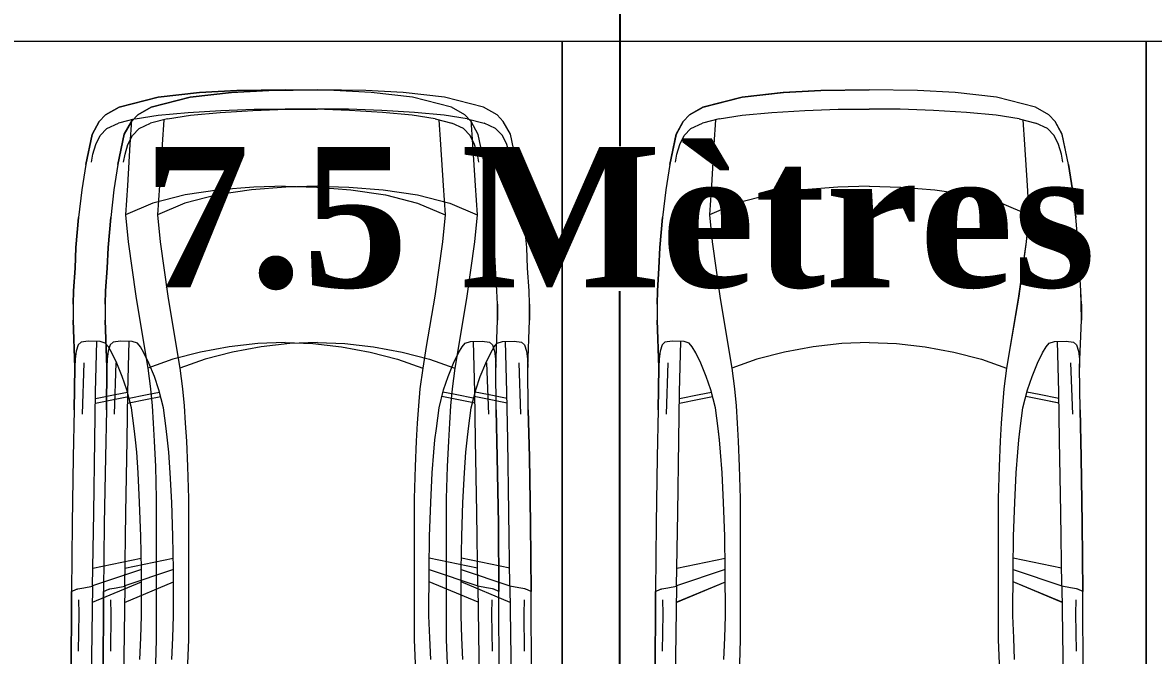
# Model space of a CAD drawing. Header units: millimetres. Extents: x -284281 to 1648660, y -821378 to -151356.
# Drawn here: x -248044 to -243203, y -268236 to -265529 of the extents above; entities that cross this region are included whole.
import ezdxf

# ---------------------------------------------------------------- set-up
doc = ezdxf.new("R2010")
doc.units = ezdxf.units.MM
doc.header["$MEASUREMENT"] = 0
doc.layers.get('Defpoints').update_dxf_attribs({"color": 250})
doc.layers.add('Cars', color=7, linetype='Continuous')
doc.layers.add('Extérieur - Environnement', color=7, linetype='Continuous')
doc.styles.add('STYLE_GENERE_5', font='timesbd.ttf')
doc.dimstyles.get("Standard").update_dxf_attribs({"dimtxt": 0.18, "dimasz": 0.18, "dimexe": 0.18, "dimexo": 0.0625, "dimgap": 0.09, "dimtad": 0, "dimtih": 1, "dimtoh": 1, "dimdec": 4, "dimzin": 0, "dimdsep": 46, "dimtxsty": 'Standard', "dimcen": 0.09, "dimadec": 0, "dimazin": 0, "dimtfac": 1, "dimtdec": 4, "dimtofl": 0, "dimtmove": 0, "dimatfit": 3, "dimfxl": 1, "dimtolj": 1, "dimtzin": 0, "dimarcsym": 0})

# ---------------------------------------------------------------- blocks, each defined once
blk = doc.blocks.new('*D1182')
at = {"color": 5, "lineweight": -2, "transparency": 16777216}
for p, q in [((-245794.9, -262617.3), (-245487.8, -262617.3)), ((-245488, -263117.3), (-245488, -266057.2)), ((-245487.9, -269617.3), (-245488, -266677.3)), ((-245794.8, -270117.3), (-245487.8, -270117.3))]:
    blk.add_line(p, q, dxfattribs=at)
at = {"color": 5, "transparency": 16777216}
for points in [[(-245404.7, -263117.3), (-245571.3, -263117.3), (-245488, -262617.3)], [(-245404.6, -269617.3), (-245571.3, -269617.3), (-245487.9, -270117.3)]]:
    blk.add_solid(points, dxfattribs=at)
at = {"layer": 'Defpoints', "color": 0, "transparency": 16777216}
for p in [(-245794.9, -262617.3), (-245794.9, -270117.3), (-245487.9, -270117.3)]:
    blk.add_point(p, dxfattribs=at)
at = {"color": 0, "transparency": 16777216, "insert": (-245488, -266367.3), "char_height": 600, "attachment_point": 5, "style": 'STYLE_GENERE_5'}
blk.add_mtext('\\A1;7.5 Mètres', dxfattribs=at)
blk = doc.blocks.new('Car 0025')
at = {"layer": 'Cars', "color": 7, "linetype": 'Continuous', "lineweight": 13}
for p, q in [((-379.7, 4658.6), (-556.6, 4637.7)), ((-556.6, 4637.7), (-379.7, 4658.6)), ((-219.5, 4667.4), (-379.7, 4658.6)), ((-379.7, 4658.6), (-219.5, 4667.4)), ((-12.1, 4670), (-219.5, 4667.4)), ((-219.5, 4667.4), (-12.1, 4670)), ((195.3, 4667.4), (-12.1, 4670)), ((195.3, 4667.4), (-12.1, 4670)), ((355.5, 4658.6), (195.3, 4667.4)), ((355.5, 4658.6), (195.3, 4667.4)), ((532.4, 4637.7), (355.5, 4658.6)), ((532.4, 4637.7), (355.5, 4658.6)), ((-556.6, 4637.7), (-723.6, 4595.1)), ((-723.6, 4595.1), (-556.6, 4637.7)), ((699.4, 4595.1), (532.4, 4637.7)), ((699.4, 4595.1), (532.4, 4637.7)), ((-781.2, 4562.9), (-808.1, 4534)), ((-808.1, 4534), (-781.2, 4562.9)), ((-723.6, 4595.1), (-781.2, 4562.9)), ((-781.2, 4562.9), (-723.6, 4595.1)), ((-653.9, 4545.2), (-555.5, 4560.7)), ((-555.6, 4560.7), (-428.3, 4573.2)), ((-428.3, 4573.2), (-287.8, 4581.6)), ((-287.8, 4581.6), (-145.2, 4586.3)), ((-145.2, 4586.3), (-12.1, 4587.6)), ((121, 4586.3), (-12.1, 4587.6)), ((263.6, 4581.6), (121, 4586.3)), ((404.1, 4573.2), (263.6, 4581.6)), ((531.4, 4560.7), (404.1, 4573.2)), ((629.7, 4545.2), (531.3, 4560.7)), ((757, 4562.9), (699.4, 4595.1)), ((757, 4562.9), (699.4, 4595.1)), ((783.9, 4534), (757, 4562.9)), ((783.9, 4534), (757, 4562.9)), ((-808.1, 4534), (-838.7, 4479.2)), ((-838.7, 4479.2), (-808.1, 4534)), ((-804.1, 4473.7), (-775.5, 4503.8)), ((-775.5, 4503.8), (-725.8, 4526.4)), ((-653.9, 4545.2), (-725.8, 4526.4)), ((-669.8, 4541.1), (-677, 4436)), ((629.7, 4545.2), (701.6, 4526.4)), ((645.6, 4541.1), (652.8, 4436)), ((751.3, 4503.8), (701.6, 4526.4)), ((779.9, 4473.7), (751.3, 4503.8)), ((814.5, 4479.2), (783.9, 4534)), ((814.5, 4479.2), (783.9, 4534)), ((-838.7, 4479.2), (-865.6, 4350.2)), ((-865.6, 4350.2), (-838.7, 4479.2)), ((-822.9, 4435.1), (-804.1, 4473.7)), ((798.7, 4435.1), (779.9, 4473.7)), ((841.4, 4350.2), (814.5, 4479.2)), ((841.4, 4350.2), (814.5, 4479.2)), ((-835.2, 4394.2), (-822.9, 4435.1)), ((-677, 4436), (-687.9, 4260.3)), ((652.8, 4436), (663.7, 4260.3)), ((811, 4394.2), (798.7, 4435.1)), ((-841.6, 4360.5), (-835.2, 4394.2)), ((817.4, 4360.5), (811, 4394.2)), ((-865.6, 4350.2), (-882.9, 4241.4)), ((-865.6, 4350.2), (-882.9, 4241.4)), ((858.7, 4241.4), (841.4, 4350.2)), ((841.4, 4350.2), (858.7, 4241.4)), ((-687.9, 4260.3), (-696.1, 4134.7)), ((663.7, 4260.3), (671.9, 4134.7)), ((-882.9, 4241.4), (-896.8, 4123.3)), ((-882.9, 4241.4), (-896.8, 4123.3)), ((-882.9, 4241.4), (-882.9, 4241.4)), ((-440.9, 4220.2), (-578.8, 4185.2)), ((-293.4, 4242.1), (-440.9, 4220.2)), ((-146.9, 4253.4), (-293.4, 4242.1)), ((-12.1, 4256.8), (-146.9, 4253.4)), ((-12.1, 4256.8), (122.7, 4253.4)), ((122.7, 4253.4), (269.2, 4242.1)), ((269.2, 4242.1), (416.7, 4220.2)), ((416.7, 4220.2), (554.6, 4185.2)), ((872.6, 4123.3), (858.7, 4241.4)), ((858.7, 4241.4), (872.6, 4123.3)), ((-578.8, 4185.2), (-696.1, 4134)), ((554.6, 4185.2), (671.9, 4134)), ((-896.8, 4123.3), (-908.3, 3994.9)), ((-908.3, 3994.9), (-896.8, 4123.3)), ((-696.1, 4134.7), (-684.8, 4018.8)), ((671.9, 4134.7), (660.6, 4018.8)), ((884.1, 3994.9), (872.6, 4123.3)), ((884.1, 3994.9), (872.6, 4123.3)), ((-684.8, 4018.8), (-652, 3786.7)), ((660.6, 4018.8), (627.8, 3786.7)), ((-908.3, 3994.9), (-912.1, 3905.8)), ((-912.1, 3905.8), (-908.3, 3994.9)), ((887.9, 3905.8), (884.1, 3994.9)), ((887.9, 3905.8), (884.1, 3994.9)), ((-912.1, 3905.8), (-918.5, 3810.1)), ((-918.5, 3810.1), (-912.1, 3905.8)), ((894.3, 3810.1), (887.9, 3905.8)), ((894.3, 3810.1), (887.9, 3905.8)), ((-918.5, 3810.1), (-920.3, 3752.2)), ((-920.3, 3752.2), (-918.5, 3810.1)), ((-652, 3786.7), (-615.8, 3571.1)), ((627.8, 3786.7), (591.6, 3571.1)), ((896.1, 3752.2), (894.3, 3810.1)), ((896.1, 3752.2), (894.3, 3810.1)), ((-920.3, 3752.2), (-920.3, 3683.6)), ((-920.3, 3752.2), (-920.3, 3683.6)), ((896.1, 3683.6), (896.1, 3752.2)), ((896.1, 3752.2), (896.1, 3683.6)), ((-920.3, 3683.6), (-913, 3480.7)), ((-913, 3480.7), (-920.3, 3683.6)), ((888.9, 3480.7), (896.1, 3683.6)), ((888.9, 3480.7), (896.1, 3683.6)), ((-886.4, 3589.1), (-899.1, 3578.6)), ((-855.4, 3593.9), (-886.4, 3589.1)), ((-804.8, 3592.7), (-855.4, 3593.9)), ((-824, 3377.8), (-818.1, 3593)), ((-782.3, 3585.5), (-804.8, 3592.7)), ((-769.3, 3570.3), (-782.3, 3585.5)), ((-129.6, 3584), (-252.3, 3570.1)), ((-12.1, 3588.7), (-129.6, 3584)), ((-12.1, 3588.7), (105.4, 3584)), ((105.4, 3584), (228.1, 3570.1)), ((745.1, 3570.3), (758.1, 3585.5)), ((758.1, 3585.5), (780.6, 3592.7)), ((780.6, 3592.7), (831.2, 3593.9)), ((799.8, 3377.8), (793.9, 3593)), ((831.2, 3593.9), (862.2, 3589.1)), ((862.2, 3589.1), (874.9, 3578.6)), ((-907.5, 3550.6), (-911.8, 3519.1)), ((-899.1, 3578.6), (-907.5, 3550.6)), ((-754.4, 3544.1), (-769.3, 3570.3)), ((-733, 3500.1), (-754.4, 3544.1)), ((-615.8, 3571.1), (-600.6, 3478)), ((-375.1, 3547.5), (-492.9, 3516.7)), ((-252.3, 3570.1), (-375.1, 3547.5)), ((228.1, 3570.1), (350.9, 3547.5)), ((350.9, 3547.5), (468.7, 3516.7)), ((591.6, 3571.1), (576.4, 3478)), ((708.8, 3500.1), (730.2, 3544.1)), ((730.2, 3544.1), (745.1, 3570.3)), ((874.9, 3578.6), (883.3, 3550.6)), ((883.3, 3550.6), (887.6, 3519.1)), ((-911.8, 3519.1), (-913, 3480.7)), ((-874.4, 3501.9), (-881.8, 3281.1)), ((-709.6, 3442.8), (-733, 3500.1)), ((-492.9, 3516.7), (-600.6, 3478)), ((468.7, 3516.7), (576.4, 3478)), ((685.4, 3442.8), (708.8, 3500.1)), ((850.2, 3501.9), (857.6, 3281.1)), ((887.6, 3519.1), (888.9, 3480.7)), ((-913, 3480.7), (-915.3, 3300.4)), ((-915.3, 3300.4), (-913, 3480.7)), ((-690.2, 3386.2), (-709.6, 3442.8)), ((-600.6, 3478), (-588.9, 3390.6)), ((576.4, 3478), (564.8, 3390.6)), ((666.1, 3386.2), (685.4, 3442.8)), ((891.1, 3300.4), (888.9, 3480.7)), ((891.1, 3300.4), (888.9, 3480.7)), ((-588.9, 3390.6), (-582.3, 3317.1)), ((564.8, 3390.6), (558.1, 3317.1)), ((-826.9, 3170.4), (-824, 3377.8)), ((-824.7, 3328.7), (-740.3, 3346)), ((-824.4, 3348), (-740, 3365.2)), ((-740.3, 3346), (-682.9, 3357.1)), ((-740, 3365.2), (-687.5, 3375.4)), ((-670.4, 3308.1), (-690.2, 3386.2)), ((646.2, 3308.1), (666.1, 3386.2)), ((716.1, 3346), (658.7, 3357.1)), ((715.8, 3365.2), (663.3, 3375.4)), ((800.2, 3348), (715.8, 3365.2)), ((800.5, 3328.7), (716.1, 3346)), ((802.7, 3170.4), (799.8, 3377.8)), ((-915.3, 3300.4), (-919.6, 3097.2)), ((-915.3, 3300.4), (-919.6, 3097.2)), ((-659, 3220.7), (-670.4, 3308.1)), ((-582.3, 3317.1), (-577.3, 3242.7)), ((558.1, 3317.1), (553.1, 3242.7)), ((634.8, 3220.7), (646.2, 3308.1)), ((895.4, 3097.2), (891.1, 3300.4)), ((891.1, 3300.4), (895.4, 3097.2)), ((-653.2, 3171.1), (-659, 3220.7)), ((-577.3, 3242.7), (-572.9, 3165.9)), ((553.1, 3242.7), (548.7, 3165.9)), ((629, 3171.1), (634.8, 3220.7)), ((-831.9, 2859.6), (-826.9, 3170.4)), ((-648.1, 3119.2), (-653.2, 3171.1)), ((-572.9, 3165.9), (-568.1, 3057.7)), ((548.7, 3165.9), (543.9, 3057.7)), ((623.9, 3119.2), (629, 3171.1)), ((807.7, 2859.6), (802.7, 3170.4)), ((-641.8, 3031.2), (-648.1, 3119.2)), ((617.6, 3031.2), (623.9, 3119.2)), ((-919.6, 3097.2), (-924.4, 2813.9)), ((-919.6, 3097.2), (-924.4, 2813.9)), ((-568.1, 3057.8), (-564.2, 2920.2)), ((543.9, 3057.8), (540, 2920.2)), ((900.2, 2813.9), (895.4, 3097.2)), ((895.4, 3097.2), (900.2, 2813.9)), ((-635.4, 2903.1), (-641.8, 3031.2)), ((611.2, 2903.1), (617.6, 3031.2)), ((-564.2, 2920.2), (-564.1, 2317.3)), ((540, 2920.2), (539.9, 2317.3)), ((-836.8, 2545.3), (-831.9, 2859.6)), ((-630.4, 2759.9), (-635.4, 2903.1)), ((606.2, 2759.9), (611.2, 2903.1)), ((812.6, 2545.3), (807.7, 2859.6)), ((-924.4, 2813.9), (-926.9, 2522.7)), ((-924.4, 2813.9), (-926.9, 2522.7)), ((902.7, 2522.7), (900.2, 2813.9)), ((900.2, 2813.9), (902.7, 2522.7)), ((-628, 2616.3), (-630.4, 2759.9)), ((603.8, 2616.3), (606.2, 2759.9)), ((-835.6, 2622.4), (-628.8, 2664.8)), ((811.4, 2622.4), (604.6, 2664.8)), ((-628, 2616.3), (-836.8, 2546.4)), ((-627.5, 2418.3), (-628, 2616.3)), ((603.3, 2418.3), (603.8, 2616.3)), ((603.8, 2616.3), (812.6, 2546.4)), ((-926.9, 2522.7), (-928.9, 2089.8)), ((-928.9, 2089.8), (-926.9, 2522.7)), ((-926.9, 2522.7), (-905.2, 2532.4)), ((-905.2, 2532.4), (-903.2, 2533)), ((-903.2, 2533), (-900, 2533.7)), ((-900, 2533.7), (-874.1, 2538.4)), ((-874.1, 2538.4), (-836.8, 2545.3)), ((-836.8, 2545.3), (-843.3, 2088.2)), ((-837.8, 2476.4), (-627.9, 2564.8)), ((813.6, 2476.4), (603.7, 2564.8)), ((812.6, 2545.3), (819.1, 2088.2)), ((849.9, 2538.4), (812.6, 2545.3)), ((875.8, 2533.7), (849.9, 2538.4)), ((879.1, 2533), (875.8, 2533.7)), ((881, 2532.4), (879.1, 2533)), ((902.7, 2522.7), (881, 2532.4)), ((904.7, 2089.8), (902.7, 2522.7)), ((904.7, 2089.8), (902.7, 2522.7)), ((-897, 2487.7), (-895.5, 2426.5)), ((872.8, 2487.7), (871.3, 2426.5)), ((-895.5, 2426.5), (-898.1, 2267.2)), ((871.3, 2426.5), (873.9, 2267.2)), ((-630.6, 2324.2), (-627.5, 2418.3)), ((606.4, 2324.2), (603.3, 2418.3)), ((-634.8, 2231.6), (-630.6, 2324.2)), ((610.6, 2231.6), (606.4, 2324.2)), ((-564.1, 2317.3), (-567.9, 2213)), ((539.9, 2317.3), (543.8, 2213))]:
    blk.add_line(p, q, dxfattribs=at)

msp = doc.modelspace()

# ---------------------------------------------------------------- linework, layer by layer
at = {"color": 255, "linetype": 'Continuous', "lineweight": 5, "flags": 128}
for points in [[(-248234.61761, -265609.82626), (-248234.61761, -270609.82626), (-245734.61761, -270609.82626), (-245734.61761, -265609.82626)], [(-245734.61761, -265609.82626), (-245734.61761, -270609.82626), (-243234.61761, -270609.82626), (-243234.61761, -265609.82626)], [(-243234.61761, -265609.82626), (-243234.61761, -270609.82626), (-240734.61761, -270609.82626), (-240734.61761, -265609.82626)]]:
    msp.add_lwpolyline(points, close=True, dxfattribs=at)
for points in [[(-245734.61761, -265609.82626), (-248234.61761, -265609.82626)], [(-245734.61761, -265609.82626), (-245734.61761, -270609.82626)], [(-243234.61761, -265609.82626), (-245734.61761, -265609.82626)], [(-245734.61761, -270609.82626), (-245734.61761, -265609.82626)], [(-243234.61761, -265609.82626), (-243234.61761, -270609.82626)], [(-240734.61761, -265609.82626), (-243234.61761, -265609.82626)], [(-243234.61761, -270609.82626), (-243234.61761, -265609.82626)]]:
    msp.add_lwpolyline(points, dxfattribs=at)
at = {"color": 1}
msp.add_open_spline([(-243633.94557, -252910.57129, 2000), (-243528.96027, -252910.57129, 2000), (-243423.97514, -252912.71295, 2000), (-243214.44273, -252921.25425, 2000), (-243109.89576, -252927.65385, 2000), (-242901.66859, -252944.63588, 2000), (-242797.98867, -252955.21821, 2000), (-242591.90641, -252980.4433, 2000), (-242489.50432, -252995.08592, 2000), (-242286.36248, -253028.26611, 2000), (-242185.62293, -253046.80349, 2000), (-241986.15814, -253087.57009, 2000), (-241887.43304, -253109.79908, 2000), (-241692.31106, -253157.71446, 2000), (-241595.91426, -253183.40062, 2000), (-241405.721, -253237.9715, 2000), (-241311.92458, -253266.856, 2000), (-241127.16037, -253327.5475, 2000), (-241036.19257, -253359.35427, 2000), (-240857.26949, -253425.60391, 2000), (-240769.31416, -253460.04658, 2000), (-240596.55635, -253531.27778, 2000), (-240511.75378, -253568.06615, 2000), (-240345.4002, -253643.70061, 2000), (-240263.84908, -253682.54655, 2000), (-240104.0584, -253762.01507, 2000), (-240025.81871, -253802.63754, 2000), (-239872.67568, -253885.38928, 2000), (-239797.77221, -253927.51846, 2000), (-239651.29518, -254013.02828, 2000), (-239579.72149, -254056.40886, 2000), (-239439.87047, -254144.18298, 2000), (-239371.593, -254188.57648, 2000), (-239238.27794, -254278.15639, 2000), (-239173.24021, -254323.34278, 2000), (-239046.32918, -254414.30771, 2000), (-238984.45576, -254460.08625, 2000), (-238863.78274, -254552.05427, 2000), (-238804.98304, -254598.24377, 2000), (-238690.35517, -254690.87184, 2000), (-238634.5269, -254737.31045, 2000), (-238504.54165, -254848.40321, 2000), (-238431.71613, -254913.10545, 2000), (-238291.27362, -255042.38457, 2000), (-238223.65628, -255106.96166, 2000), (-238093.30413, -255235.72393, 2000), (-238030.56906, -255299.90935, 2000), (-237909.65457, -255427.67583, 2000), (-237851.47495, -255491.25711, 2000), (-237739.35061, -255617.65011, 2000), (-237685.40575, -255680.46204, 2000), (-237581.44129, -255805.19177, 2000), (-237531.42161, -255867.10977, 2000), (-237435.0125, -255989.96156, 2000), (-237388.62302, -256050.89552, 2000), (-237299.1961, -256171.71794, 2000), (-237256.15862, -256231.60655, 2000), (-237173.17544, -256350.30078, 2000), (-237133.22973, -256409.10652, 2000), (-237056.18819, -256525.61692, 2000), (-237019.09238, -256583.32168, 2000), (-236947.52708, -256697.62762, 2000), (-236913.05761, -256754.2289, 2000), (-236834.01434, -256887.44689, 2000), (-236790.5226, -256963.57379, 2000), (-236707.63912, -257113.80896, 2000), (-236668.24755, -257187.91755, 2000), (-236593.13646, -257334.1956, 2000), (-236557.41712, -257406.3653, 2000), (-236489.2737, -257548.86085, 2000), (-236456.8498, -257619.18687, 2000), (-236394.96637, -257758.09986, 2000), (-236365.50701, -257826.68696, 2000), (-236309.26257, -257962.23186, 2000), (-236282.47765, -258029.18975, 2000), (-236231.32812, -258161.58757, 2000), (-236206.96364, -258227.02756, 2000), (-236160.43275, -258356.50012, 2000), (-236138.26647, -258420.53273, 2000), (-236095.93767, -258547.29862, 2000), (-236075.77525, -258610.03194, 2000), (-236037.28433, -258734.3038, 2000), (-236018.95592, -258795.84236, 2000), (-235977.22148, -258941.41532, 2000), (-235954.59235, -259024.94491, 2000), (-235912.2361, -259190.15312, 2000), (-235892.50934, -259271.83172, 2000), (-235855.6795, -259433.57362, 2000), (-235838.57671, -259513.63688, 2000), (-235806.76516, -259672.36686, 2000), (-235792.05663, -259751.03353, 2000), (-235764.84503, -259907.17339, 2000), (-235752.34213, -259984.64652, 2000), (-235729.38807, -260138.58821, 2000), (-235718.93706, -260215.05671, 2000), (-235699.96304, -260367.16565, 2000), (-235691.44015, -260442.80603, 2000), (-235676.22469, -260593.42479, 2000), (-235669.53222, -260668.4031, 2000), (-235657.90297, -260817.85519, 2000), (-235652.96625, -260892.32891, 2000), (-235643.29976, -261068.10549, 2000), (-235639.30537, -261169.2554, 2000), (-235634.40889, -261371.2669, 2000), (-235633.5069, -261472.12819, 2000), (-235634.77746, -261673.92593, 2000), (-235636.94998, -261774.86207, 2000), (-235644.41287, -261977.17485, 2000), (-235649.7031, -262078.55119, 2000), (-235663.5082, -262282.12064, 2000), (-235672.02281, -262384.31345, 2000), (-235692.45299, -262589.91222, 2000), (-235704.36814, -262693.31787, 2000), (-235731.85531, -262901.76801, 2000), (-235747.42672, -263006.81219, 2000), (-235779.49723, -263200.41343, 2000), (-235795.35633, -263288.63458, 2000), (-235830.05748, -263466.79264, 2000), (-235848.89913, -263556.72947, 2000), (-235889.88439, -263738.62813, 2000), (-235912.02749, -263830.58991, 2000), (-235960.01195, -264016.87475, 2000), (-235985.85268, -264111.19782, 2000), (-236037.16603, -264286.96073, 2000), (-236062.01165, -264367.99251, 2000), (-236114.98769, -264532.19344, 2000), (-236143.11773, -264615.36268, 2000), (-236203.07921, -264784.07784, 2000), (-236234.91021, -264869.62394, 2000), (-236302.77013, -265043.33982, 2000), (-236338.79853, -265131.50989, 2000), (-236415.64449, -265310.72206, 2000), (-236456.46145, -265401.76459, 2000), (-236535.53981, -265569.85507, 2000), (-236572.88123, -265646.38138, 2000), (-236651.66139, -265801.6199, 2000), (-236693.09989, -265880.33241, 2000), (-236780.58385, -266040.0425, 2000), (-236826.62908, -266121.0405, 2000), (-236923.90825, -266285.39085, 2000), (-236975.14199, -266368.74377, 2000), (-237083.45849, -266537.82884, 2000), (-237140.54114, -266623.56171, 2000), (-237251.25019, -266782.90444, 2000), (-237303.87138, -266856.15688, 2000), (-237414.17233, -267004.21822, 2000), (-237471.85216, -267079.02755, 2000), (-237592.78648, -267230.07968, 2000), (-237656.04114, -267306.32298, 2000), (-237788.67733, -267460.05149, 2000), (-237858.05918, -267537.53727, 2000), (-238003.53066, -267693.47451, 2000), (-238079.6208, -267771.92657, 2000), (-238226.05241, -267916.5272, 2000), (-238295.29631, -267982.5868, 2000), (-238439.24208, -268114.82848, 2000), (-238513.94435, -268181.01079, 2000), (-238669.14408, -268313.1452, 2000), (-238749.64204, -268379.09751, 2000), (-238916.74569, -268510.34627, 2000), (-239003.35197, -268575.64286, 2000), (-239182.94366, -268705.0768, 2000), (-239275.92977, -268769.21417, 2000), (-239468.49198, -268895.74653, 2000), (-239568.06884, -268958.14137, 2000), (-239756.42675, -269070.116, 2000), (-239844.16144, -269120.06911, 2000), (-240024.27377, -269217.90404, 2000), (-240116.65172, -269265.78566, 2000), (-240306.00871, -269359.0344, 2000), (-240402.98802, -269404.40123, 2000), (-240601.43697, -269492.15623, 2000), (-240702.90682, -269534.54404, 2000), (-240910.14939, -269615.86581, 2000), (-241015.92226, -269654.79933, 2000), (-241231.50086, -269728.73855, 2000), (-241341.30664, -269763.74374, 2000), (-241564.5955, -269829.36772, 2000), (-241678.07849, -269859.98598, 2000), (-241908.28095, -269916.4086, 2000), (-242025.00021, -269942.21243, 2000), (-242261.15367, -269988.62598, 2000), (-242380.58751, -270009.23519, 2000), (-242621.5766, -270044.94226, 2000), (-242743.13135, -270060.03968, 2000), (-242987.70978, -270084.48286, 2000), (-243110.73285, -270093.8283, 2000), (-243357.55313, -270106.6153, 2000), (-243481.34967, -270110.05669, 2000), (-243614.76476, -270110.55344, 2000), (-243624.35516, -270110.57129, 2000), (-243633.94557, -270110.57129, 2000)], degree=3, knots=[3.1415926536, 3.1415926536, 3.1415926536, 3.1415926536, 3.1601194701, 3.1601194701, 3.1786462866, 3.1786462866, 3.1971731031, 3.1971731031, 3.2156999196, 3.2156999196, 3.2342267361, 3.2342267361, 3.2527535526, 3.2527535526, 3.2712803691, 3.2712803691, 3.2898071856, 3.2898071856, 3.3083340021, 3.3083340021, 3.3268608185, 3.3268608185, 3.345387635, 3.345387635, 3.3639144515, 3.3639144515, 3.382441268, 3.382441268, 3.4009680845, 3.4009680845, 3.419494901, 3.419494901, 3.4380217175, 3.4380217175, 3.456548534, 3.456548534, 3.4750753505, 3.4750753505, 3.493602167, 3.493602167, 3.5121289835, 3.5121289835, 3.5378724512, 3.5378724512, 3.563615919, 3.563615919, 3.5893593867, 3.5893593867, 3.6151028544, 3.6151028544, 3.6408463222, 3.6408463222, 3.6665897899, 3.6665897899, 3.6923332576, 3.6923332576, 3.7180767254, 3.7180767254, 3.7438201931, 3.7438201931, 3.7695636608, 3.7695636608, 3.7953071285, 3.7953071285, 3.8307451246, 3.8307451246, 3.8661831207, 3.8661831207, 3.9016211167, 3.9016211167, 3.9370591128, 3.9370591128, 3.9724971088, 3.9724971088, 4.0079351049, 4.0079351049, 4.0433731009, 4.0433731009, 4.078811097, 4.078811097, 4.1142490931, 4.1142490931, 4.1496870891, 4.1496870891, 4.1988317914, 4.1988317914, 4.2479764936, 4.2479764936, 4.2971211958, 4.2971211958, 4.3462658981, 4.3462658981, 4.3954106003, 4.3954106003, 4.4445553026, 4.4445553026, 4.4937000048, 4.4937000048, 4.5428447071, 4.5428447071, 4.5919894093, 4.5919894093, 4.6591145564, 4.6591145564, 4.7262397034, 4.7262397034, 4.7933648505, 4.7933648505, 4.8604899976, 4.8604899976, 4.9276151447, 4.9276151447, 4.9947402917, 4.9947402917, 5.0618654388, 5.0618654388, 5.1172289282, 5.1172289282, 5.1725924175, 5.1725924175, 5.2279559068, 5.2279559068, 5.2833193962, 5.2833193962, 5.3296516924, 5.3296516924, 5.3759839886, 5.3759839886, 5.4223162848, 5.4223162848, 5.468648581, 5.468648581, 5.5149808772, 5.5149808772, 5.5527539817, 5.5527539817, 5.5905270861, 5.5905270861, 5.6283001906, 5.6283001906, 5.6660732951, 5.6660732951, 5.7038463996, 5.7038463996, 5.7353327826, 5.7353327826, 5.7668191656, 5.7668191656, 5.7983055487, 5.7983055487, 5.8297919317, 5.8297919317, 5.8612783147, 5.8612783147, 5.8876104251, 5.8876104251, 5.9139425355, 5.9139425355, 5.9402746459, 5.9402746459, 5.9666067563, 5.9666067563, 5.9929388667, 5.9929388667, 6.0192709771, 6.0192709771, 6.0411228026, 6.0411228026, 6.062974628, 6.062974628, 6.0848264535, 6.0848264535, 6.106678279, 6.106678279, 6.1285301045, 6.1285301045, 6.1503819299, 6.1503819299, 6.1722337554, 6.1722337554, 6.1940855809, 6.1940855809, 6.2159374064, 6.2159374064, 6.2377892319, 6.2377892319, 6.2596410573, 6.2596410573, 6.2814928828, 6.2814928828, 6.2831853072, 6.2831853072, 6.2831853072, 6.2831853072], dxfattribs=at)
at = {"layer": 'Extérieur - Environnement', "color": 7, "linetype": 'Continuous', "lineweight": 13}
for p, q in [((-246782.29536, -265815.82885), (-246989.7386, -265818.42098)), ((-246989.7386, -265818.42098), (-246782.29536, -265815.82885)), ((-246574.85213, -265818.42098), (-246782.29536, -265815.82885)), ((-246574.85213, -265818.42098), (-246782.29536, -265815.82885)), ((-244419.79722, -265815.82885), (-244627.24045, -265818.42098)), ((-244627.24045, -265818.42098), (-244419.79722, -265815.82885)), ((-244212.35398, -265818.42098), (-244419.79722, -265815.82885)), ((-244212.35398, -265818.42098), (-244419.79722, -265815.82885)), ((-247326.80717, -265848.14117), (-247493.83129, -265890.76821)), ((-247493.83129, -265890.76821), (-247326.80717, -265848.14117)), ((-247149.86759, -265827.22909), (-247326.80717, -265848.14117)), ((-247326.80717, -265848.14117), (-247149.86759, -265827.22909)), ((-246989.7386, -265818.42098), (-247149.86759, -265827.22909)), ((-247149.86759, -265827.22909), (-246989.7386, -265818.42098)), ((-246414.72313, -265827.22909), (-246574.85213, -265818.42098)), ((-246414.72313, -265827.22909), (-246574.85213, -265818.42098)), ((-246237.78355, -265848.14117), (-246414.72313, -265827.22909)), ((-246237.78355, -265848.14117), (-246414.72313, -265827.22909)), ((-246070.75943, -265890.76821), (-246237.78355, -265848.14117)), ((-246070.75943, -265890.76821), (-246237.78355, -265848.14117)), ((-244964.30903, -265848.14117), (-245131.33315, -265890.76821)), ((-245131.33315, -265890.76821), (-244964.30903, -265848.14117)), ((-244787.36945, -265827.22909), (-244964.30903, -265848.14117)), ((-244964.30903, -265848.14117), (-244787.36945, -265827.22909)), ((-244627.24045, -265818.42098), (-244787.36945, -265827.22909)), ((-244787.36945, -265827.22909), (-244627.24045, -265818.42098)), ((-244052.22498, -265827.22909), (-244212.35398, -265818.42098)), ((-244052.22498, -265827.22909), (-244212.35398, -265818.42098)), ((-243875.28541, -265848.14117), (-244052.22498, -265827.22909)), ((-243875.28541, -265848.14117), (-244052.22498, -265827.22909)), ((-243708.26128, -265890.76821), (-243875.28541, -265848.14117)), ((-243708.26128, -265890.76821), (-243875.28541, -265848.14117)), ((-247493.83129, -265890.76821), (-247551.42736, -265922.97768)), ((-247551.42736, -265922.97768), (-247493.83129, -265890.76821)), ((-247325.75837, -265925.17045), (-247198.53008, -265912.62759)), ((-247198.53008, -265912.62759), (-247057.97113, -265904.21023)), ((-247057.97113, -265904.21023), (-246915.42226, -265899.54278)), ((-246915.42226, -265899.54278), (-246782.29536, -265898.22795)), ((-246649.16846, -265899.54278), (-246782.29536, -265898.22795)), ((-246506.61959, -265904.21023), (-246649.16846, -265899.54278)), ((-246366.06065, -265912.62759), (-246506.61959, -265904.21023)), ((-246238.83235, -265925.17045), (-246366.06065, -265912.62759)), ((-246013.16336, -265922.97768), (-246070.75943, -265890.76821)), ((-246013.16336, -265922.97768), (-246070.75943, -265890.76821)), ((-245131.33315, -265890.76821), (-245188.92921, -265922.97768)), ((-245188.92921, -265922.97768), (-245131.33315, -265890.76821)), ((-244963.26023, -265925.17045), (-244836.03193, -265912.62759)), ((-244836.03193, -265912.62759), (-244695.47299, -265904.21023)), ((-244695.47299, -265904.21023), (-244552.92412, -265899.54278)), ((-244552.92412, -265899.54278), (-244419.79722, -265898.22795)), ((-244286.67032, -265899.54278), (-244419.79722, -265898.22795)), ((-244144.12145, -265904.21023), (-244286.67032, -265899.54278)), ((-244003.5625, -265912.62759), (-244144.12145, -265904.21023)), ((-243876.3342, -265925.17045), (-244003.5625, -265912.62759)), ((-243650.66522, -265922.97768), (-243708.26128, -265890.76821)), ((-243650.66522, -265922.97768), (-243708.26128, -265890.76821)), ((-247578.28962, -265951.88591), (-247608.94052, -266006.60484)), ((-247608.94052, -266006.60484), (-247578.28962, -265951.88591)), ((-247551.42736, -265922.97768), (-247578.28962, -265951.88591)), ((-247578.28962, -265951.88591), (-247551.42736, -265922.97768)), ((-247545.65928, -265982.00411), (-247495.98105, -265959.46548)), ((-247424.05756, -265940.61057), (-247495.98105, -265959.46548)), ((-247440.02269, -265944.79586), (-247447.1543, -266049.87682)), ((-247424.05756, -265940.61057), (-247325.74052, -265925.16765)), ((-246140.53316, -265940.61057), (-246238.8502, -265925.16765)), ((-246140.53316, -265940.61057), (-246068.60967, -265959.46548)), ((-246124.56803, -265944.79586), (-246117.43642, -266049.87682)), ((-246018.93145, -265982.00411), (-246068.60967, -265959.46548)), ((-245986.3011, -265951.88591), (-246013.16336, -265922.97768)), ((-245986.3011, -265951.88591), (-246013.16336, -265922.97768)), ((-245955.6502, -266006.60484), (-245986.3011, -265951.88591)), ((-245955.6502, -266006.60484), (-245986.3011, -265951.88591)), ((-245215.79147, -265951.88591), (-245246.44237, -266006.60484)), ((-245246.44237, -266006.60484), (-245215.79147, -265951.88591)), ((-245188.92921, -265922.97768), (-245215.79147, -265951.88591)), ((-245215.79147, -265951.88591), (-245188.92921, -265922.97768)), ((-245183.16113, -265982.00411), (-245133.48291, -265959.46548)), ((-245061.55942, -265940.61057), (-245133.48291, -265959.46548)), ((-245077.52454, -265944.79586), (-245084.65616, -266049.87682)), ((-245061.55942, -265940.61057), (-244963.24238, -265925.16765)), ((-243778.03502, -265940.61057), (-243876.35205, -265925.16765)), ((-243778.03502, -265940.61057), (-243706.11152, -265959.46548)), ((-243762.06989, -265944.79586), (-243754.93827, -266049.87682)), ((-243656.4333, -265982.00411), (-243706.11152, -265959.46548)), ((-243623.80296, -265951.88591), (-243650.66522, -265922.97768)), ((-243623.80296, -265951.88591), (-243650.66522, -265922.97768)), ((-243593.15206, -266006.60484), (-243623.80296, -265951.88591)), ((-243593.15206, -266006.60484), (-243623.80296, -265951.88591)), ((-247608.94052, -266006.60484), (-247635.83597, -266135.65525)), ((-247635.83597, -266135.65525), (-247608.94052, -266006.60484)), ((-247574.27999, -266012.19237), (-247545.65928, -265982.00411)), ((-245990.31074, -266012.19237), (-246018.93145, -265982.00411)), ((-245928.75475, -266135.65525), (-245955.6502, -266006.60484)), ((-245928.75475, -266135.65525), (-245955.6502, -266006.60484)), ((-245246.44237, -266006.60484), (-245273.33783, -266135.65525)), ((-245273.33783, -266135.65525), (-245246.44237, -266006.60484)), ((-245211.78184, -266012.19237), (-245183.16113, -265982.00411)), ((-243627.81259, -266012.19237), (-243656.4333, -265982.00411)), ((-243566.2566, -266135.65525), (-243593.15206, -266006.60484)), ((-243566.2566, -266135.65525), (-243593.15206, -266006.60484)), ((-247605.42291, -266091.60014), (-247593.14268, -266050.78829)), ((-247593.14268, -266050.78829), (-247574.27999, -266012.19237)), ((-247447.1543, -266049.87682), (-247458.05032, -266225.53458)), ((-246117.43642, -266049.87682), (-246106.5404, -266225.53458)), ((-245971.44804, -266050.78829), (-245990.31074, -266012.19237)), ((-245959.16782, -266091.60014), (-245971.44804, -266050.78829)), ((-245242.92476, -266091.60014), (-245230.64454, -266050.78829)), ((-245230.64454, -266050.78829), (-245211.78184, -266012.19237)), ((-245084.65616, -266049.87682), (-245095.55218, -266225.53458)), ((-243754.93827, -266049.87682), (-243744.04225, -266225.53458)), ((-243608.94989, -266050.78829), (-243627.81259, -266012.19237)), ((-243596.66967, -266091.60014), (-243608.94989, -266050.78829)), ((-247611.82001, -266125.36195), (-247605.42291, -266091.60014)), ((-245952.77071, -266125.36195), (-245959.16782, -266091.60014)), ((-245249.32187, -266125.36195), (-245242.92476, -266091.60014)), ((-243590.27257, -266125.36195), (-243596.66967, -266091.60014)), ((-247635.83597, -266135.65525), (-247653.13017, -266244.43591)), ((-247635.83597, -266135.65525), (-247653.13017, -266244.43591)), ((-245911.46055, -266244.43591), (-245928.75475, -266135.65525)), ((-245928.75475, -266135.65525), (-245911.46055, -266244.43591)), ((-245273.33783, -266135.65525), (-245290.63203, -266244.43591)), ((-245273.33783, -266135.65525), (-245290.63203, -266244.43591)), ((-243548.9624, -266244.43591), (-243566.2566, -266135.65525)), ((-243566.2566, -266135.65525), (-243548.9624, -266244.43591)), ((-247653.12888, -266244.42487), (-247666.95231, -266362.50424)), ((-247653.12888, -266244.42487), (-247666.95231, -266362.50424)), ((-247653.13017, -266244.43591), (-247653.12888, -266244.42487)), ((-247458.05032, -266225.53458), (-247466.34147, -266351.1142)), ((-247063.57724, -266243.79319), (-247211.13305, -266265.63484)), ((-246917.04851, -266232.47134), (-247063.57724, -266243.79319)), ((-246782.29536, -266229.02509), (-246917.04851, -266232.47134)), ((-246782.29536, -266229.02509), (-246647.54221, -266232.47134)), ((-246647.54221, -266232.47134), (-246501.01349, -266243.79319)), ((-246501.01349, -266243.79319), (-246353.45767, -266265.63484)), ((-246106.5404, -266225.53458), (-246098.24925, -266351.1142)), ((-245911.46184, -266244.42487), (-245897.63842, -266362.50424)), ((-245897.63842, -266362.50424), (-245911.46055, -266244.43591)), ((-245290.63073, -266244.42487), (-245304.45416, -266362.50424)), ((-245290.63073, -266244.42487), (-245304.45416, -266362.50424)), ((-245290.63203, -266244.43591), (-245290.63073, -266244.42487)), ((-245095.55218, -266225.53458), (-245103.84333, -266351.1142)), ((-244701.07909, -266243.79319), (-244848.63491, -266265.63484)), ((-244554.55037, -266232.47134), (-244701.07909, -266243.79319)), ((-244419.79722, -266229.02509), (-244554.55037, -266232.47134)), ((-244419.79722, -266229.02509), (-244285.04406, -266232.47134)), ((-244285.04406, -266232.47134), (-244138.51534, -266243.79319)), ((-244138.51534, -266243.79319), (-243990.95953, -266265.63484)), ((-243744.04225, -266225.53458), (-243735.7511, -266351.1142)), ((-243548.9637, -266244.42487), (-243535.14027, -266362.50424)), ((-243535.14027, -266362.50424), (-243548.9624, -266244.43591)), ((-247211.13305, -266265.63484), (-247348.95309, -266300.67691)), ((-246353.45767, -266265.63484), (-246215.63763, -266300.67691)), ((-244848.63491, -266265.63484), (-244986.45494, -266300.67691)), ((-243990.95953, -266265.63484), (-243853.13949, -266300.67691)), ((-247348.95309, -266300.67691), (-247466.27384, -266351.80567)), ((-246215.63763, -266300.67691), (-246098.31689, -266351.80567)), ((-244986.45494, -266300.67691), (-245103.77569, -266351.80567)), ((-243853.13949, -266300.67691), (-243735.81874, -266351.80567)), ((-247666.95231, -266362.50424), (-247678.47502, -266490.99097)), ((-247678.47502, -266490.99097), (-247666.95231, -266362.50424)), ((-247466.34147, -266351.1142), (-247455.00082, -266467.04995)), ((-246098.24925, -266351.1142), (-246109.5899, -266467.04995)), ((-245886.1157, -266490.99097), (-245897.63842, -266362.50424)), ((-245886.1157, -266490.99097), (-245897.63842, -266362.50424)), ((-245304.45416, -266362.50424), (-245315.97688, -266490.99097)), ((-245315.97688, -266490.99097), (-245304.45416, -266362.50424)), ((-245103.84333, -266351.1142), (-245092.50267, -266467.04995)), ((-243735.7511, -266351.1142), (-243747.09176, -266467.04995)), ((-243523.61755, -266490.99097), (-243535.14027, -266362.50424)), ((-243523.61755, -266490.99097), (-243535.14027, -266362.50424)), ((-247678.47502, -266490.99097), (-247682.271, -266580.00005)), ((-247682.271, -266580.00005), (-247678.47502, -266490.99097)), ((-247455.00082, -266467.04995), (-247422.20139, -266699.14525)), ((-246109.5899, -266467.04995), (-246142.38934, -266699.14525)), ((-245882.31972, -266580.00005), (-245886.1157, -266490.99097)), ((-245882.31972, -266580.00005), (-245886.1157, -266490.99097)), ((-245315.97688, -266490.99097), (-245319.77286, -266580.00005)), ((-245319.77286, -266580.00005), (-245315.97688, -266490.99097)), ((-245092.50267, -266467.04995), (-245059.70324, -266699.14525)), ((-243747.09176, -266467.04995), (-243779.89119, -266699.14525)), ((-243519.82158, -266580.00005), (-243523.61755, -266490.99097)), ((-243519.82158, -266580.00005), (-243523.61755, -266490.99097)), ((-247682.271, -266580.00005), (-247688.6959, -266675.75322)), ((-247688.6959, -266675.75322), (-247682.271, -266580.00005)), ((-245875.89483, -266675.75322), (-245882.31972, -266580.00005)), ((-245875.89483, -266675.75322), (-245882.31972, -266580.00005)), ((-245319.77286, -266580.00005), (-245326.19775, -266675.75322)), ((-245326.19775, -266675.75322), (-245319.77286, -266580.00005)), ((-243513.39668, -266675.75322), (-243519.82158, -266580.00005)), ((-243513.39668, -266675.75322), (-243519.82158, -266580.00005)), ((-247688.6959, -266675.75322), (-247690.46056, -266733.63574)), ((-247690.46056, -266733.63574), (-247688.6959, -266675.75322)), ((-245874.13016, -266733.63574), (-245875.89483, -266675.75322)), ((-245874.13016, -266733.63574), (-245875.89483, -266675.75322)), ((-245326.19775, -266675.75322), (-245327.96242, -266733.63574)), ((-245327.96242, -266733.63574), (-245326.19775, -266675.75322)), ((-243511.63201, -266733.63574), (-243513.39668, -266675.75322)), ((-243511.63201, -266733.63574), (-243513.39668, -266675.75322)), ((-247690.46056, -266733.63574), (-247690.5051, -266802.20921)), ((-247690.46056, -266733.63574), (-247690.5051, -266802.20921)), ((-247422.20139, -266699.14525), (-247386.02914, -266914.75702)), ((-246142.38934, -266699.14525), (-246178.56158, -266914.75702)), ((-245874.08562, -266802.20921), (-245874.13016, -266733.63574)), ((-245874.13016, -266733.63574), (-245874.08562, -266802.20921)), ((-245327.96242, -266733.63574), (-245328.00696, -266802.20921)), ((-245327.96242, -266733.63574), (-245328.00696, -266802.20921)), ((-245059.70324, -266699.14525), (-245023.531, -266914.75702)), ((-243779.89119, -266699.14525), (-243816.06343, -266914.75702)), ((-243511.58747, -266802.20921), (-243511.63201, -266733.63574)), ((-243511.63201, -266733.63574), (-243511.58747, -266802.20921)), ((-247690.5051, -266802.20921), (-247683.24395, -267005.18155)), ((-247683.24395, -267005.18155), (-247690.5051, -266802.20921)), ((-245881.34677, -267005.18155), (-245874.08562, -266802.20921)), ((-245881.34677, -267005.18155), (-245874.08562, -266802.20921)), ((-245328.00696, -266802.20921), (-245320.74581, -267005.18155)), ((-245320.74581, -267005.18155), (-245328.00696, -266802.20921)), ((-243518.84863, -267005.18155), (-243511.58747, -266802.20921)), ((-243518.84863, -267005.18155), (-243511.58747, -266802.20921)), ((-247669.25225, -266907.23895), (-247677.65684, -266935.24405)), ((-247656.55124, -266896.74706), (-247669.25225, -266907.23895)), ((-247625.57339, -266891.97457), (-247656.55124, -266896.74706)), ((-247574.95955, -266893.18179), (-247625.57339, -266891.97457)), ((-247594.16516, -267108.09901), (-247588.34174, -266892.86261)), ((-247552.48484, -266900.35854), (-247574.95955, -266893.18179)), ((-247539.48653, -266915.53381), (-247552.48484, -266900.35854)), ((-247524.59271, -266941.72742), (-247539.48653, -266915.53381)), ((-247386.02914, -266914.75702), (-247370.81566, -267007.80078)), ((-247022.51362, -266915.73147), (-247145.26841, -266938.33396)), ((-246899.83074, -266901.84525), (-247022.51362, -266915.73147)), ((-246782.29536, -266897.12633), (-246899.83074, -266901.84525)), ((-246782.29536, -266897.12633), (-246664.75998, -266901.84525)), ((-246664.75998, -266901.84525), (-246542.07711, -266915.73147)), ((-246542.07711, -266915.73147), (-246419.32231, -266938.33396)), ((-246178.56158, -266914.75702), (-246193.77506, -267007.80078)), ((-246039.99801, -266941.72742), (-246025.10419, -266915.53381)), ((-246025.10419, -266915.53381), (-246012.10588, -266900.35854)), ((-246012.10588, -266900.35854), (-245989.63117, -266893.18179)), ((-245989.63117, -266893.18179), (-245939.01733, -266891.97457)), ((-245970.42556, -267108.09901), (-245976.24898, -266892.86261)), ((-245939.01733, -266891.97457), (-245908.03948, -266896.74706)), ((-245908.03948, -266896.74706), (-245895.33847, -266907.23895)), ((-245895.33847, -266907.23895), (-245886.93389, -266935.24405)), ((-245306.75411, -266907.23895), (-245315.15869, -266935.24405)), ((-245294.0531, -266896.74706), (-245306.75411, -266907.23895)), ((-245263.07525, -266891.97457), (-245294.0531, -266896.74706)), ((-245212.4614, -266893.18179), (-245263.07525, -266891.97457)), ((-245231.66702, -267108.09901), (-245225.8436, -266892.86261)), ((-245189.9867, -266900.35854), (-245212.4614, -266893.18179)), ((-245176.98839, -266915.53381), (-245189.9867, -266900.35854)), ((-245162.09457, -266941.72742), (-245176.98839, -266915.53381)), ((-245023.531, -266914.75702), (-245008.31752, -267007.80078)), ((-244660.01547, -266915.73147), (-244782.77027, -266938.33396)), ((-244537.3326, -266901.84525), (-244660.01547, -266915.73147)), ((-244419.79722, -266897.12633), (-244537.3326, -266901.84525)), ((-244419.79722, -266897.12633), (-244302.26183, -266901.84525)), ((-244302.26183, -266901.84525), (-244179.57896, -266915.73147)), ((-244179.57896, -266915.73147), (-244056.82416, -266938.33396)), ((-243816.06343, -266914.75702), (-243831.27691, -267007.80078)), ((-243677.49986, -266941.72742), (-243662.60604, -266915.53381)), ((-243662.60604, -266915.53381), (-243649.60774, -266900.35854)), ((-243649.60774, -266900.35854), (-243627.13303, -266893.18179)), ((-243627.13303, -266893.18179), (-243576.51919, -266891.97457)), ((-243607.92741, -267108.09901), (-243613.75084, -266892.86261)), ((-243576.51919, -266891.97457), (-243545.54133, -266896.74706)), ((-243545.54133, -266896.74706), (-243532.84033, -266907.23895)), ((-243532.84033, -266907.23895), (-243524.43574, -266935.24405)), ((-247681.97106, -266966.74745), (-247683.24395, -267005.18155)), ((-247677.65684, -266935.24405), (-247681.97106, -266966.74745)), ((-247503.18834, -266985.7497), (-247524.59271, -266941.72742)), ((-247263.11803, -266969.19877), (-247370.81566, -267007.80078)), ((-247145.26841, -266938.33396), (-247263.11803, -266969.19877)), ((-246419.32231, -266938.33396), (-246301.47269, -266969.19877)), ((-246301.47269, -266969.19877), (-246193.77506, -267007.80078)), ((-246061.40238, -266985.7497), (-246039.99801, -266941.72742)), ((-245886.93389, -266935.24405), (-245882.61966, -266966.74745)), ((-245882.61966, -266966.74745), (-245881.34677, -267005.18155)), ((-245319.47292, -266966.74745), (-245320.74581, -267005.18155)), ((-245315.15869, -266935.24405), (-245319.47292, -266966.74745)), ((-245140.6902, -266985.7497), (-245162.09457, -266941.72742)), ((-244900.61988, -266969.19877), (-245008.31752, -267007.80078)), ((-244782.77027, -266938.33396), (-244900.61988, -266969.19877)), ((-244056.82416, -266938.33396), (-243938.97455, -266969.19877)), ((-243938.97455, -266969.19877), (-243831.27691, -267007.80078)), ((-243698.90423, -266985.7497), (-243677.49986, -266941.72742)), ((-243524.43574, -266935.24405), (-243520.12152, -266966.74745)), ((-243520.12152, -266966.74745), (-243518.84863, -267005.18155)), ((-247683.24395, -267005.18155), (-247685.45769, -267185.48727)), ((-247685.45769, -267185.48727), (-247683.24395, -267005.18155)), ((-247644.57754, -266983.94493), (-247651.99474, -267204.72536)), ((-247479.77338, -267043.02165), (-247503.18834, -266985.7497)), ((-247370.81566, -267007.80078), (-247359.14419, -267095.22768)), ((-246193.77506, -267007.80078), (-246205.44653, -267095.22768)), ((-246084.81735, -267043.02165), (-246061.40238, -266985.7497)), ((-245920.01318, -266983.94493), (-245912.59599, -267204.72536)), ((-245879.13303, -267185.48727), (-245881.34677, -267005.18155)), ((-245879.13303, -267185.48727), (-245881.34677, -267005.18155)), ((-245320.74581, -267005.18155), (-245322.95955, -267185.48727)), ((-245322.95955, -267185.48727), (-245320.74581, -267005.18155)), ((-245282.0794, -266983.94493), (-245289.49659, -267204.72536)), ((-245117.27523, -267043.02165), (-245140.6902, -266985.7497)), ((-245008.31752, -267007.80078), (-244996.64605, -267095.22768)), ((-243831.27691, -267007.80078), (-243842.94838, -267095.22768)), ((-243722.3192, -267043.02165), (-243698.90423, -266985.7497)), ((-243557.51503, -266983.94493), (-243550.09784, -267204.72536)), ((-243516.63489, -267185.48727), (-243518.84863, -267005.18155)), ((-243516.63489, -267185.48727), (-243518.84863, -267005.18155)), ((-247460.44418, -267099.68282), (-247479.77338, -267043.02165)), ((-246104.14655, -267099.68282), (-246084.81735, -267043.02165)), ((-245097.94603, -267099.68282), (-245117.27523, -267043.02165)), ((-243741.6484, -267099.68282), (-243722.3192, -267043.02165)), ((-247597.09758, -267315.41588), (-247594.16516, -267108.09901)), ((-247594.58575, -267137.83405), (-247510.19759, -267120.60225)), ((-247510.19759, -267120.60225), (-247457.71685, -267110.41055)), ((-247440.60944, -267177.70133), (-247460.44418, -267099.68282)), ((-247359.14571, -267095.21097), (-247352.45282, -267168.73542)), ((-246205.44501, -267095.21097), (-246212.1379, -267168.73542)), ((-246123.98128, -267177.70133), (-246104.14655, -267099.68282)), ((-246054.39313, -267120.60225), (-246106.87387, -267110.41055)), ((-245970.00497, -267137.83405), (-246054.39313, -267120.60225)), ((-245967.49315, -267315.41588), (-245970.42556, -267108.09901)), ((-245234.59943, -267315.41588), (-245231.66702, -267108.09901)), ((-245232.08761, -267137.83405), (-245147.69945, -267120.60225)), ((-245147.69945, -267120.60225), (-245095.21871, -267110.41055)), ((-245078.1113, -267177.70133), (-245097.94603, -267099.68282)), ((-244996.64757, -267095.21097), (-244989.95467, -267168.73542)), ((-243842.94686, -267095.21097), (-243849.63976, -267168.73542)), ((-243761.48314, -267177.70133), (-243741.6484, -267099.68282)), ((-243691.89499, -267120.60225), (-243744.37572, -267110.41055)), ((-243607.50682, -267137.83405), (-243691.89499, -267120.60225)), ((-243604.995, -267315.41588), (-243607.92741, -267108.09901)), ((-247594.85865, -267157.1273), (-247510.47049, -267139.8955)), ((-247510.47049, -267139.8955), (-247453.05552, -267128.74559)), ((-247352.45375, -267168.72149), (-247347.48693, -267243.19623)), ((-246212.13698, -267168.72149), (-246217.10379, -267243.19623)), ((-246054.12024, -267139.8955), (-246111.53521, -267128.74559)), ((-245969.73207, -267157.1273), (-246054.12024, -267139.8955)), ((-245232.3605, -267157.1273), (-245147.97234, -267139.8955)), ((-245147.97234, -267139.8955), (-245090.55737, -267128.74559)), ((-244989.9556, -267168.72149), (-244984.98879, -267243.19623)), ((-243849.63883, -267168.72149), (-243854.60565, -267243.19623)), ((-243691.62209, -267139.8955), (-243749.03706, -267128.74559)), ((-243607.23393, -267157.1273), (-243691.62209, -267139.8955)), ((-247685.45769, -267185.48727), (-247689.80708, -267388.69781)), ((-247685.45769, -267185.48727), (-247689.80708, -267388.69781)), ((-247429.20049, -267265.19184), (-247440.60944, -267177.70133)), ((-246135.39024, -267265.19184), (-246123.98128, -267177.70133)), ((-245874.78364, -267388.69781), (-245879.13303, -267185.48727)), ((-245879.13303, -267185.48727), (-245874.78364, -267388.69781)), ((-245322.95955, -267185.48727), (-245327.30894, -267388.69781)), ((-245322.95955, -267185.48727), (-245327.30894, -267388.69781)), ((-245066.70234, -267265.19184), (-245078.1113, -267177.70133)), ((-243772.89209, -267265.19184), (-243761.48314, -267177.70133)), ((-243512.2855, -267388.69781), (-243516.63489, -267185.48727)), ((-243516.63489, -267185.48727), (-243512.2855, -267388.69781)), ((-247423.3541, -267314.77037), (-247429.20049, -267265.19184)), ((-247347.48722, -267243.19193), (-247343.08381, -267319.98904)), ((-246217.1035, -267243.19193), (-246221.50692, -267319.98904)), ((-246141.23663, -267314.77037), (-246135.39024, -267265.19184)), ((-245060.85595, -267314.77037), (-245066.70234, -267265.19184)), ((-244984.98907, -267243.19193), (-244980.58566, -267319.98904)), ((-243854.60536, -267243.19193), (-243859.00877, -267319.98904)), ((-243778.73848, -267314.77037), (-243772.89209, -267265.19184)), ((-247602.05785, -267626.2134), (-247597.09758, -267315.41588)), ((-247418.2602, -267366.60819), (-247423.3541, -267314.77037)), ((-246146.33052, -267366.60819), (-246141.23663, -267314.77037)), ((-245962.53287, -267626.2134), (-245967.49315, -267315.41588)), ((-245239.5597, -267626.2134), (-245234.59943, -267315.41588)), ((-245055.76206, -267366.60819), (-245060.85595, -267314.77037)), ((-243783.83238, -267366.60819), (-243778.73848, -267314.77037)), ((-243600.03473, -267626.2134), (-243604.995, -267315.41588)), ((-247343.08425, -267319.97897), (-247338.31864, -267428.09966)), ((-246221.50647, -267319.97897), (-246226.27209, -267428.09966)), ((-244980.58611, -267319.97897), (-244975.82049, -267428.09966)), ((-243859.00833, -267319.97897), (-243863.77394, -267428.09966)), ((-247689.80708, -267388.69781), (-247694.5926, -267671.93173)), ((-247689.80708, -267388.69781), (-247694.5926, -267671.93173)), ((-247412.02286, -267454.62229), (-247418.2602, -267366.60819)), ((-246152.56786, -267454.62229), (-246146.33052, -267366.60819)), ((-245869.99812, -267671.93173), (-245874.78364, -267388.69781)), ((-245874.78364, -267388.69781), (-245869.99812, -267671.93173)), ((-245327.30894, -267388.69781), (-245332.09446, -267671.93173)), ((-245327.30894, -267388.69781), (-245332.09446, -267671.93173)), ((-245049.52471, -267454.62229), (-245055.76206, -267366.60819)), ((-243790.06972, -267454.62229), (-243783.83238, -267366.60819)), ((-243507.49997, -267671.93173), (-243512.2855, -267388.69781)), ((-243512.2855, -267388.69781), (-243507.49997, -267671.93173)), ((-247405.6357, -267582.75128), (-247412.02286, -267454.62229)), ((-247338.31874, -267428.09611), (-247334.34787, -267565.61707)), ((-246226.27198, -267428.09611), (-246230.24285, -267565.61707)), ((-246158.95502, -267582.75128), (-246152.56786, -267454.62229)), ((-245043.13755, -267582.75128), (-245049.52471, -267454.62229)), ((-244975.8206, -267428.09611), (-244971.84973, -267565.61707)), ((-243863.77384, -267428.09611), (-243867.7447, -267565.61707)), ((-243796.45688, -267582.75128), (-243790.06972, -267454.62229)), ((-247400.63579, -267725.99177), (-247405.6357, -267582.75128)), ((-247334.34787, -267565.61707), (-247334.30931, -268168.583)), ((-246230.24285, -267565.61707), (-246230.28141, -268168.583)), ((-246163.95494, -267725.99177), (-246158.95502, -267582.75128)), ((-245038.13764, -267725.99177), (-245043.13755, -267582.75128)), ((-244971.84973, -267565.61707), (-244971.81117, -268168.583)), ((-243867.7447, -267565.61707), (-243867.78327, -268168.583)), ((-243801.45679, -267725.99177), (-243796.45688, -267582.75128)), ((-247607.01834, -267940.51339), (-247602.05785, -267626.2134)), ((-245957.57239, -267940.51339), (-245962.53287, -267626.2134)), ((-245244.52019, -267940.51339), (-245239.5597, -267626.2134)), ((-243595.07424, -267940.51339), (-243600.03473, -267626.2134)), ((-247694.5926, -267671.93173), (-247697.11094, -267963.17852)), ((-247694.5926, -267671.93173), (-247697.11094, -267963.17852)), ((-245867.47978, -267963.17852), (-245869.99812, -267671.93173)), ((-245869.99812, -267671.93173), (-245867.47978, -267963.17852)), ((-245332.09446, -267671.93173), (-245334.6128, -267963.17852)), ((-245332.09446, -267671.93173), (-245334.6128, -267963.17852)), ((-243504.98164, -267963.17852), (-243507.49997, -267671.93173)), ((-243507.49997, -267671.93173), (-243504.98164, -267963.17852)), ((-247398.21272, -267869.52212), (-247400.63579, -267725.99177)), ((-246166.37801, -267869.52212), (-246163.95494, -267725.99177)), ((-245035.71457, -267869.52212), (-245038.13764, -267725.99177)), ((-243803.87986, -267869.52212), (-243801.45679, -267725.99177)), ((-247605.80188, -267863.43773), (-247399.03059, -267821.07523)), ((-245958.78885, -267863.43773), (-246165.56013, -267821.07523)), ((-245243.30373, -267863.43773), (-245036.53245, -267821.07523)), ((-243596.2907, -267863.43773), (-243803.06198, -267821.07523)), ((-247398.21272, -267869.52212), (-247607.00112, -267939.4223)), ((-247397.67419, -268067.53617), (-247398.21272, -267869.52212)), ((-246166.91653, -268067.53617), (-246166.37801, -267869.52212)), ((-246166.37801, -267869.52212), (-245957.58961, -267939.4223)), ((-245035.71457, -267869.52212), (-245244.50297, -267939.4223)), ((-245035.17605, -268067.53617), (-245035.71457, -267869.52212)), ((-243804.41839, -268067.53617), (-243803.87986, -267869.52212)), ((-243803.87986, -267869.52212), (-243595.09146, -267939.4223)), ((-247644.27542, -267947.49726), (-247607.01834, -267940.51339)), ((-247607.01834, -267940.51339), (-247613.45712, -268397.6668)), ((-247607.98987, -268009.49241), (-247398.07253, -267921.06642)), ((-245956.60085, -268009.49241), (-246166.51819, -267921.06642)), ((-245957.57239, -267940.51339), (-245951.1336, -268397.6668)), ((-245920.3153, -267947.49726), (-245957.57239, -267940.51339)), ((-245281.77727, -267947.49726), (-245244.52019, -267940.51339)), ((-245244.52019, -267940.51339), (-245250.95898, -268397.6668)), ((-245245.49173, -268009.49241), (-245035.57439, -267921.06642)), ((-243594.10271, -268009.49241), (-243804.02004, -267921.06642)), ((-243595.07424, -267940.51339), (-243588.63546, -268397.6668)), ((-243557.81716, -267947.49726), (-243595.07424, -267940.51339)), ((-247697.11094, -267963.17852), (-247699.07918, -268396.05685)), ((-247699.07918, -268396.05685), (-247697.11094, -267963.17852)), ((-247697.11094, -267963.17852), (-247675.40225, -267953.41408)), ((-247675.40225, -267953.41408), (-247673.44674, -267952.84827)), ((-247673.44674, -267952.84827), (-247670.18869, -267952.15311)), ((-247670.18869, -267952.15311), (-247644.27542, -267947.49726)), ((-245894.40203, -267952.15311), (-245920.3153, -267947.49726)), ((-245891.14399, -267952.84827), (-245894.40203, -267952.15311)), ((-245889.18848, -267953.41408), (-245891.14399, -267952.84827)), ((-245867.47978, -267963.17852), (-245889.18848, -267953.41408)), ((-245865.51155, -268396.05685), (-245867.47978, -267963.17852)), ((-245865.51155, -268396.05685), (-245867.47978, -267963.17852)), ((-245334.6128, -267963.17852), (-245336.58103, -268396.05685)), ((-245336.58103, -268396.05685), (-245334.6128, -267963.17852)), ((-245334.6128, -267963.17852), (-245312.9041, -267953.41408)), ((-245312.9041, -267953.41408), (-245310.94859, -267952.84827)), ((-245310.94859, -267952.84827), (-245307.69055, -267952.15311)), ((-245307.69055, -267952.15311), (-245281.77727, -267947.49726)), ((-243531.90389, -267952.15311), (-243557.81716, -267947.49726)), ((-243528.64584, -267952.84827), (-243531.90389, -267952.15311)), ((-243526.69033, -267953.41408), (-243528.64584, -267952.84827)), ((-243504.98164, -267963.17852), (-243526.69033, -267953.41408)), ((-243503.0134, -268396.05685), (-243504.98164, -267963.17852)), ((-243503.0134, -268396.05685), (-243504.98164, -267963.17852)), ((-247667.21639, -267998.10183), (-247665.7178, -268059.3656)), ((-245897.37433, -267998.10183), (-245898.87293, -268059.3656)), ((-245304.71825, -267998.10183), (-245303.21965, -268059.3656)), ((-243534.87618, -267998.10183), (-243536.37478, -268059.3656)), ((-247665.7178, -268059.3656), (-247668.29399, -268218.69533)), ((-247400.82515, -268161.6257), (-247397.67419, -268067.53617)), ((-246163.76558, -268161.6257), (-246166.91653, -268067.53617)), ((-245898.87293, -268059.3656), (-245896.29673, -268218.69533)), ((-245303.21965, -268059.3656), (-245305.79585, -268218.69533)), ((-245038.327, -268161.6257), (-245035.17605, -268067.53617)), ((-243801.26743, -268161.6257), (-243804.41839, -268067.53617)), ((-243536.37478, -268059.3656), (-243533.79859, -268218.69533)), ((-247405.0196, -268254.24976), (-247400.82515, -268161.6257)), ((-247334.30931, -268168.583), (-247338.14602, -268272.86854)), ((-246230.28141, -268168.583), (-246226.44471, -268272.86854)), ((-246159.57112, -268254.24976), (-246163.76558, -268161.6257)), ((-245042.52146, -268254.24976), (-245038.327, -268161.6257)), ((-244971.81117, -268168.583), (-244975.64787, -268272.86854)), ((-243867.78327, -268168.583), (-243863.94656, -268272.86854)), ((-243797.07298, -268254.24976), (-243801.26743, -268161.6257))]:
    msp.add_line(p, q, dxfattribs=at)

# ---------------------------------------------------------------- block references
at = {"layer": 'Cars', "color": 7, "linetype": 'Continuous', "lineweight": 5, "zscale": 1000}
for p in [(-246907.69887, -270485.8493), (-244407.69887, -270485.8493)]:
    msp.add_blockref('Car 0025', p, dxfattribs=at)

# ---------------------------------------------------------------- dimensions: what is measured, and where the dimension line sits
at = {"color": 0}
dim = msp.add_aligned_dim(p1=(-245794.94553, -262617.27499, 2000), p2=(-245794.88431, -270117.27499, 2000), distance=306.93858, text='7.5 Mètres', dimstyle='Standard', override={"dimtxt": 600, "dimasz": 500, "dimtxsty": 'STYLE_GENERE_5', "dimclrd": 5, "dimclre": 5}, dxfattribs=at)
dim.commit()
dim.dimension.update_dxf_attribs({"geometry": '*D1182', "text_midpoint": (-245487.97634, -266367.27249, 2000)})

doc.saveas('drawing.dxf')
